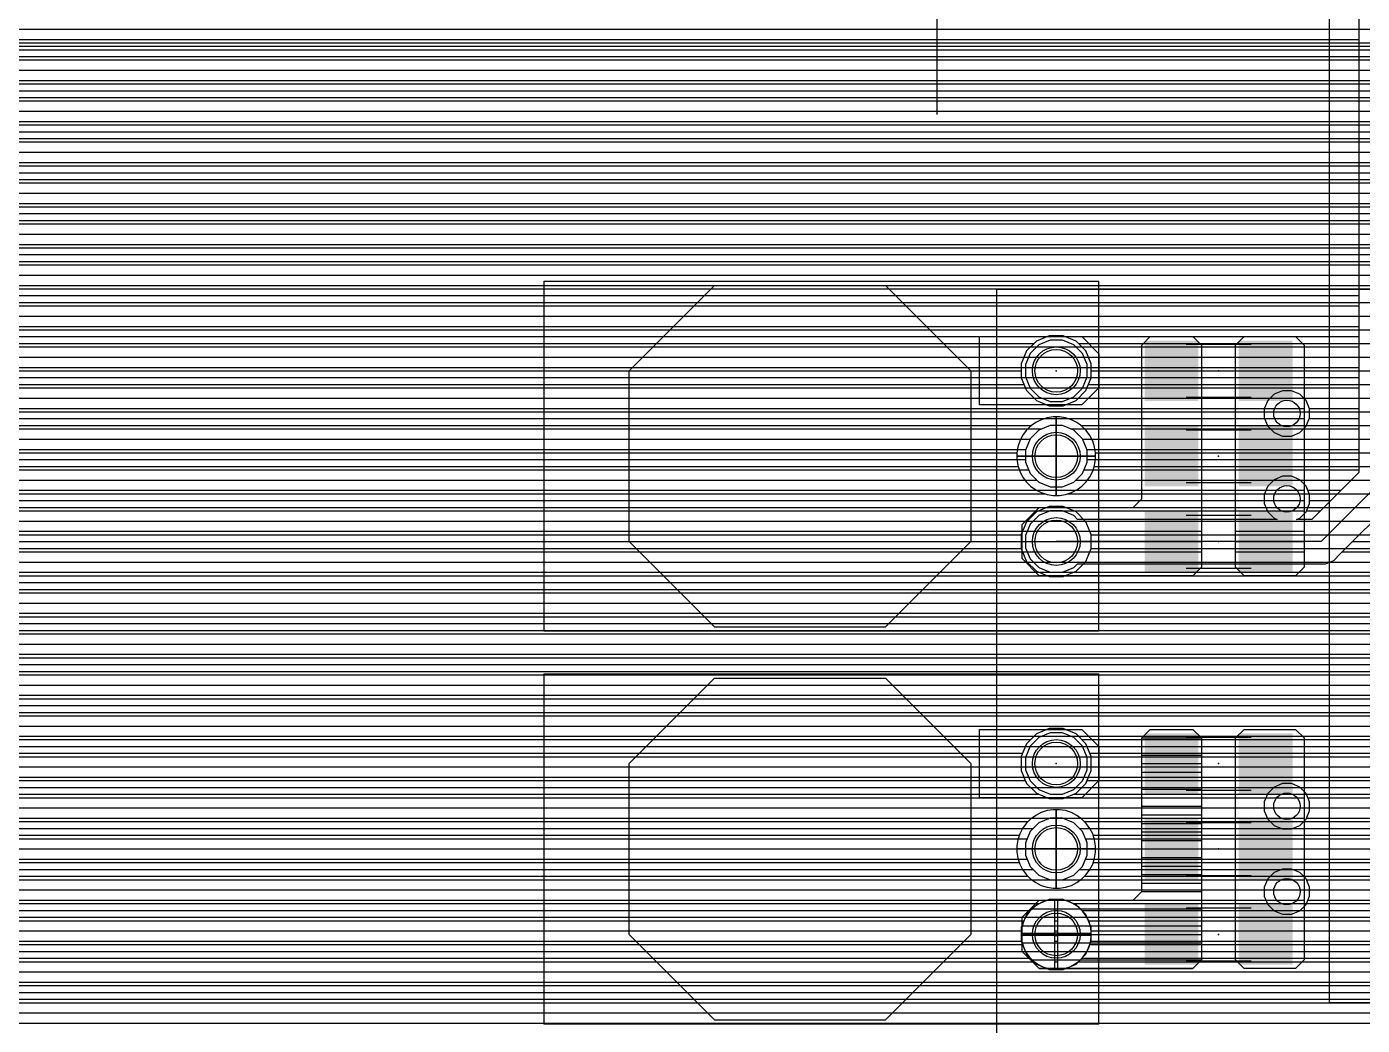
# Model space of a CAD drawing. Extents: x -0.45 to 6.54, y 0 to 7.98.
# Drawn here: x 2.305 to 3.868, y 4.114 to 5.283 of the extents above; entities that cross this region are included whole.
import ezdxf

# ---------------------------------------------------------------- set-up
doc = ezdxf.new("R2010")
doc.units = 0
for name, color, linetype in [('1', 22, 'CONTINUOUS'), ('16', 175, 'CONTINUOUS'), ('17', 4, 'CONTINUOUS'), ('18', 4, 'CONTINUOUS'), ('2', 3, 'CONTINUOUS'), ('21', 253, 'CONTINUOUS'), ('23', 7, 'CONTINUOUS'), ('51', 253, 'CONTINUOUS')]:
    doc.layers.add(name, color=color, linetype=linetype)

# ---------------------------------------------------------------- blocks, each defined once
blk = doc.blocks.new('ROUNDP')
blk.add_circle((0, 0), 0.5)
blk = doc.blocks.new('RECT')
blk.add_solid([(-0.5, -0.5), (0.5, -0.5), (-0.5, 0.5), (0.5, 0.5)])
blk = doc.blocks.new('ROUNDV')
blk.add_circle((0, 0), 0.5)

msp = doc.modelspace()

# ---------------------------------------------------------------- linework, layer by layer
at = {"layer": '1'}
for p, q in [((3.37, 5.324016), (3.37, 5.18)), ((1.99, 5.26), (4.04, 5.26)), ((1.99, 5.256), (4.044, 5.256)), ((1.99, 5.244), (4.056, 5.244)), ((1.99, 5.232), (4.068, 5.232)), ((1.99, 5.22), (4.08, 5.22)), ((1.99, 5.208), (4.08, 5.208)), ((1.99, 5.196), (4.08, 5.196)), ((1.99, 5.184), (4.08, 5.184)), ((1.99, 5.172), (4.08, 5.172)), ((1.99, 5.16), (4.08, 5.16)), ((1.99, 5.148), (4.08, 5.148)), ((1.99, 5.136), (4.08, 5.136)), ((1.99, 5.124), (4.08, 5.124)), ((1.99, 5.112), (4.08, 5.112)), ((1.99, 5.1), (4.08, 5.1)), ((1.99, 5.088), (4.08, 5.088)), ((1.99, 5.076), (4.08, 5.076)), ((1.99, 5.064), (4.08, 5.064)), ((1.99, 5.052), (4.08, 5.052)), ((1.99, 5.04), (4.08, 5.04)), ((1.99, 5.028), (4.08, 5.028)), ((1.99, 5.016), (4.08, 5.016)), ((1.99, 5.004), (4.073143, 5.004)), ((1.99, 4.992), (4.059429, 4.992)), ((1.99, 4.98), (4.045714, 4.98)), ((4.04, 4.975), (3.44, 4.975)), ((3.44, 4.975), (3.44, 0.06875)), ((1.99, 4.968), (3.44, 4.968)), ((1.99, 4.956), (3.44, 4.956)), ((1.99, 4.944), (3.44, 4.944)), ((1.99, 4.932), (3.44, 4.932)), ((1.99, 4.92), (3.44, 4.92)), ((3.42, 4.84), (3.42, 4.92)), ((3.42, 4.92), (3.54, 4.92)), ((3.54, 4.92), (3.56, 4.9)), ((3.61, 4.91), (3.62, 4.92)), ((3.61, 4.73), (3.61, 4.91)), ((3.62, 4.92), (3.67, 4.92)), ((3.67, 4.92), (3.68, 4.91)), ((3.68, 4.91), (3.68, 4.65)), ((3.72, 4.91), (3.73, 4.92)), ((3.72, 4.65), (3.72, 4.91)), ((3.73, 4.92), (3.79, 4.92)), ((3.79, 4.92), (3.8, 4.91)), ((3.8, 4.91), (3.8, 4.65)), ((1.99, 4.908), (3.44, 4.908)), ((1.99, 4.896), (3.44, 4.896)), ((3.42, 4.908), (3.552, 4.908)), ((3.42, 4.896), (3.56, 4.896)), ((3.56, 4.9), (3.56, 4.86)), ((3.61, 4.908), (3.68, 4.908)), ((3.61, 4.896), (3.68, 4.896)), ((3.72, 4.908), (3.8, 4.908)), ((3.72, 4.896), (3.8, 4.896)), ((1.99, 4.884), (3.44, 4.884)), ((3.42, 4.884), (3.56, 4.884)), ((3.61, 4.884), (3.68, 4.884)), ((3.72, 4.884), (3.8, 4.884)), ((1.99, 4.872), (3.44, 4.872)), ((3.42, 4.872), (3.56, 4.872)), ((3.61, 4.872), (3.68, 4.872)), ((3.72, 4.872), (3.8, 4.872)), ((1.99, 4.86), (3.44, 4.86)), ((1.99, 4.848), (3.44, 4.848)), ((3.42, 4.86), (3.56, 4.86)), ((3.42, 4.848), (3.548, 4.848)), ((3.56, 4.86), (3.54, 4.84)), ((3.61, 4.86), (3.68, 4.86)), ((3.61, 4.848), (3.68, 4.848)), ((3.72, 4.86), (3.8, 4.86)), ((3.72, 4.848), (3.8, 4.848)), ((1.99, 4.836), (3.44, 4.836)), ((3.54, 4.84), (3.42, 4.84)), ((3.61, 4.836), (3.68, 4.836)), ((3.72, 4.836), (3.8, 4.836)), ((1.99, 4.824), (3.44, 4.824)), ((3.61, 4.824), (3.68, 4.824)), ((3.72, 4.824), (3.8, 4.824)), ((1.99, 4.812), (3.44, 4.812)), ((1.99, 4.8), (3.44, 4.8)), ((3.61, 4.812), (3.68, 4.812)), ((3.61, 4.8), (3.68, 4.8)), ((3.72, 4.812), (3.8, 4.812)), ((3.72, 4.8), (3.8, 4.8)), ((1.99, 4.788), (3.44, 4.788)), ((3.61, 4.788), (3.68, 4.788)), ((3.72, 4.788), (3.8, 4.788)), ((1.99, 4.776), (3.44, 4.776)), ((3.61, 4.776), (3.68, 4.776)), ((3.72, 4.776), (3.8, 4.776)), ((1.99, 4.764), (3.44, 4.764)), ((3.61, 4.764), (3.68, 4.764)), ((3.72, 4.764), (3.8, 4.764)), ((1.99, 4.752), (3.44, 4.752)), ((1.99, 4.74), (3.44, 4.74)), ((3.61, 4.752), (3.68, 4.752)), ((3.61, 4.74), (3.68, 4.74)), ((3.72, 4.752), (3.8, 4.752)), ((3.72, 4.74), (3.8, 4.74)), ((1.99, 4.728), (3.44, 4.728)), ((3.6, 4.72), (3.61, 4.73)), ((3.608, 4.728), (3.68, 4.728)), ((3.72, 4.728), (3.8, 4.728)), ((1.99, 4.716), (3.44, 4.716)), ((3.47, 4.7), (3.49, 4.72)), ((3.486, 4.716), (3.68, 4.716)), ((3.49, 4.72), (3.6, 4.72)), ((3.72, 4.716), (3.8, 4.716)), ((1.99, 4.704), (3.44, 4.704)), ((1.99, 4.692), (3.44, 4.692)), ((3.47, 4.66), (3.47, 4.7)), ((3.47, 4.692), (3.68, 4.692)), ((3.474, 4.704), (3.68, 4.704)), ((3.72, 4.704), (3.8, 4.704)), ((3.72, 4.692), (3.8, 4.692)), ((1.99, 4.68), (3.44, 4.68)), ((3.47, 4.68), (3.68, 4.68)), ((3.72, 4.68), (3.8, 4.68)), ((1.99, 4.668), (3.44, 4.668)), ((3.47, 4.668), (3.68, 4.668)), ((3.49, 4.64), (3.47, 4.66)), ((3.72, 4.668), (3.8, 4.668)), ((1.99, 4.656), (3.44, 4.656)), ((1.99, 4.644), (3.44, 4.644)), ((3.474, 4.656), (3.68, 4.656)), ((3.486, 4.644), (3.674, 4.644)), ((3.68, 4.65), (3.67, 4.64)), ((3.72, 4.656), (3.8, 4.656)), ((3.73, 4.64), (3.72, 4.65)), ((3.726, 4.644), (3.794, 4.644)), ((3.8, 4.65), (3.79, 4.64)), ((1.99, 4.632), (3.44, 4.632)), ((3.67, 4.64), (3.49, 4.64)), ((3.79, 4.64), (3.73, 4.64)), ((1.99, 4.62), (3.44, 4.62)), ((1.99, 4.608), (3.44, 4.608)), ((1.99, 4.596), (3.44, 4.596)), ((1.99, 4.584), (3.44, 4.584)), ((1.99, 4.572), (3.44, 4.572)), ((1.99, 4.56), (3.44, 4.56)), ((1.99, 4.548), (3.44, 4.548)), ((1.99, 4.536), (3.44, 4.536)), ((1.99, 4.524), (3.44, 4.524)), ((1.99, 4.512), (3.44, 4.512)), ((1.99, 4.5), (3.44, 4.5)), ((1.99, 4.488), (3.44, 4.488)), ((1.99, 4.476), (3.44, 4.476)), ((1.99, 4.464), (3.44, 4.464)), ((3.42, 4.38), (3.42, 4.46)), ((3.42, 4.46), (3.54, 4.46)), ((3.54, 4.46), (3.56, 4.44)), ((3.61, 4.45), (3.62, 4.46)), ((3.62, 4.46), (3.67, 4.46)), ((3.67, 4.46), (3.68, 4.45)), ((3.72, 4.45), (3.73, 4.46)), ((3.73, 4.46), (3.79, 4.46)), ((3.79, 4.46), (3.8, 4.45)), ((1.99, 4.452), (3.44, 4.452)), ((3.42, 4.452), (3.548, 4.452)), ((3.61, 4.27), (3.61, 4.45)), ((3.61, 4.45), (3.68, 4.45)), ((3.68, 4.45), (3.68, 4.19)), ((3.72, 4.19), (3.72, 4.45)), ((3.722, 4.452), (3.798, 4.452)), ((3.8, 4.45), (3.8, 4.19)), ((1.99, 4.44), (3.44, 4.44)), ((1.99, 4.428), (3.44, 4.428)), ((3.42, 4.44), (3.56, 4.44)), ((3.42, 4.428), (3.56, 4.428)), ((3.56, 4.44), (3.56, 4.4)), ((3.61, 4.44), (3.68, 4.44)), ((3.61, 4.43), (3.68, 4.43)), ((3.72, 4.44), (3.8, 4.44)), ((3.72, 4.428), (3.8, 4.428)), ((1.99, 4.416), (3.44, 4.416)), ((3.42, 4.416), (3.56, 4.416)), ((3.61, 4.42), (3.68, 4.42)), ((3.61, 4.41), (3.68, 4.41)), ((3.72, 4.416), (3.8, 4.416)), ((1.99, 4.404), (3.44, 4.404)), ((3.42, 4.404), (3.56, 4.404)), ((3.56, 4.4), (3.54, 4.38)), ((3.61, 4.4), (3.68, 4.4)), ((3.72, 4.404), (3.8, 4.404)), ((1.99, 4.392), (3.44, 4.392)), ((1.99, 4.38), (3.44, 4.38)), ((3.42, 4.392), (3.552, 4.392)), ((3.54, 4.38), (3.42, 4.38)), ((3.42, 4.38), (3.54, 4.38)), ((3.61, 4.39), (3.68, 4.39)), ((3.61, 4.38), (3.68, 4.38)), ((3.72, 4.392), (3.8, 4.392)), ((3.72, 4.38), (3.8, 4.38)), ((1.99, 4.368), (3.44, 4.368)), ((3.61, 4.37), (3.68, 4.37)), ((3.72, 4.368), (3.8, 4.368)), ((1.99, 4.356), (3.44, 4.356)), ((3.61, 4.36), (3.68, 4.36)), ((3.61, 4.35), (3.68, 4.35)), ((3.72, 4.356), (3.8, 4.356)), ((1.99, 4.344), (3.44, 4.344)), ((1.99, 4.332), (3.44, 4.332)), ((3.61, 4.34), (3.68, 4.34)), ((3.72, 4.344), (3.8, 4.344)), ((3.72, 4.332), (3.8, 4.332)), ((1.99, 4.32), (3.44, 4.32)), ((3.61, 4.33), (3.68, 4.33)), ((3.61, 4.32), (3.68, 4.32)), ((3.72, 4.32), (3.8, 4.32)), ((1.99, 4.308), (3.44, 4.308)), ((3.61, 4.31), (3.68, 4.31)), ((3.61, 4.3), (3.68, 4.3)), ((3.72, 4.308), (3.8, 4.308)), ((1.99, 4.296), (3.44, 4.296)), ((1.99, 4.284), (3.44, 4.284)), ((3.61, 4.29), (3.68, 4.29)), ((3.72, 4.296), (3.8, 4.296)), ((3.72, 4.284), (3.8, 4.284)), ((1.99, 4.272), (3.44, 4.272)), ((3.6, 4.26), (3.61, 4.27)), ((3.61, 4.28), (3.68, 4.28)), ((3.61, 4.27), (3.68, 4.27)), ((3.72, 4.272), (3.8, 4.272)), ((1.99, 4.26), (3.44, 4.26)), ((3.47, 4.24), (3.49, 4.26)), ((3.49, 4.26), (3.6, 4.26)), ((3.6, 4.26), (3.68, 4.26)), ((3.72, 4.26), (3.8, 4.26)), ((1.99, 4.248), (3.44, 4.248)), ((3.47, 4.2), (3.47, 4.24)), ((3.47, 4.24), (3.68, 4.24)), ((3.48, 4.25), (3.68, 4.25)), ((3.72, 4.248), (3.8, 4.248)), ((1.99, 4.236), (3.44, 4.236)), ((1.99, 4.224), (3.44, 4.224)), ((3.47, 4.23), (3.68, 4.23)), ((3.72, 4.236), (3.8, 4.236)), ((3.72, 4.224), (3.8, 4.224)), ((1.99, 4.212), (3.44, 4.212)), ((3.47, 4.22), (3.68, 4.22)), ((3.47, 4.21), (3.68, 4.21)), ((3.72, 4.212), (3.8, 4.212)), ((1.99, 4.2), (3.44, 4.2)), ((3.49, 4.18), (3.47, 4.2)), ((3.47, 4.2), (3.68, 4.2)), ((3.48, 4.19), (3.68, 4.19)), ((3.68, 4.19), (3.67, 4.18)), ((3.72, 4.2), (3.8, 4.2)), ((3.73, 4.18), (3.72, 4.19)), ((3.8, 4.19), (3.79, 4.18)), ((1.99, 4.188), (3.44, 4.188)), ((1.99, 4.176), (3.44, 4.176)), ((3.67, 4.18), (3.49, 4.18)), ((3.49, 4.18), (3.67, 4.18)), ((3.722, 4.188), (3.798, 4.188)), ((3.79, 4.18), (3.73, 4.18)), ((1.99, 4.164), (3.44, 4.164)), ((1.99, 4.152), (3.44, 4.152)), ((1.99, 4.14), (3.44, 4.14)), ((1.99, 4.128), (3.44, 4.128)), ((1.99, 4.116), (3.44, 4.116))]:
    msp.add_line(p, q, dxfattribs=at)
at = {"layer": '16'}
for p, q in [((0.018, 5.28), (6.362, 5.28)), ((0.279682, 5.264), (6.362, 5.264)), ((0.301414, 5.248), (6.362, 5.248)), ((0.315303, 5.232), (5.950994, 5.232)), ((0.324541, 5.216), (3.951564, 5.216)), ((0.3296, 5.2), (3.932976, 5.2)), ((0.333, 5.184), (3.925091, 5.184)), ((0.333, 5.168), (3.922, 5.168)), ((0.330805, 5.152), (3.922606, 5.152)), ((0.831704, 5.136), (3.929233, 5.136)), ((0.846706, 5.12), (3.942976, 5.12)), ((0.848363, 5.104), (5.937762, 5.104)), ((0.838305, 5.088), (6.362, 5.088)), ((0.248225, 5.072), (5.966049, 5.072)), ((0.018, 5.056), (5.938976, 5.056)), ((0.018, 5.04), (5.927577, 5.04)), ((0.018, 5.024), (5.922, 5.024)), ((0.018, 5.008), (5.922, 5.008)), ((0.018, 4.992), (5.926748, 4.992)), ((1.846221, 4.976), (5.936976, 4.976)), ((1.8505, 4.96), (5.96122, 4.96)), ((1.846221, 4.944), (6.362, 4.944)), ((1.942305, 4.928), (6.362, 4.928)), ((1.9485, 4.912), (3.484017, 4.912)), ((3.486775, 4.914758), (3.475242, 4.903225)), ((3.501844, 4.921), (3.486775, 4.914758)), ((3.518155, 4.921), (3.501844, 4.921)), ((3.533225, 4.914758), (3.518155, 4.921)), ((3.544758, 4.903225), (3.533225, 4.914758)), ((3.535983, 4.912), (3.944976, 4.912)), ((1.945049, 4.896), (3.472249, 4.896)), ((3.475242, 4.903225), (3.469, 4.888155)), ((3.551, 4.888155), (3.544758, 4.903225)), ((3.547751, 4.896), (3.930062, 4.896)), ((1.081962, 4.88), (3.469, 4.88)), ((3.469, 4.888155), (3.469, 4.871844)), ((3.551, 4.871844), (3.551, 4.888155)), ((3.551, 4.88), (3.923435, 4.88)), ((1.083, 4.864), (3.472249, 4.864)), ((3.469, 4.871844), (3.475242, 4.856775)), ((3.544758, 4.856775), (3.551, 4.871844)), ((3.54775, 4.864), (3.922, 4.864)), ((1.083, 4.848), (3.484017, 4.848)), ((3.475242, 4.856775), (3.486775, 4.845242)), ((3.533225, 4.845242), (3.544758, 4.856775)), ((3.535983, 4.848), (3.924263, 4.848)), ((1.079148, 4.832), (3.930976, 4.832)), ((3.486775, 4.845242), (3.501844, 4.839)), ((3.501844, 4.839), (3.518155, 4.839)), ((3.518155, 4.839), (3.533225, 4.845242)), ((1.074356, 4.816), (3.48129, 4.816)), ((3.485891, 4.819343), (3.480033, 4.815087)), ((3.492342, 4.82263), (3.485891, 4.819343)), ((3.499228, 4.824867), (3.492342, 4.82263)), ((3.50638, 4.826), (3.499228, 4.824867)), ((3.509999, 4.826), (3.50638, 4.826)), ((3.509999, 4.780001), (3.509999, 4.826)), ((3.509999, 4.816), (3.51, 4.816)), ((3.51362, 4.826), (3.51, 4.826)), ((3.51, 4.826), (3.51, 4.780001)), ((3.520772, 4.824867), (3.51362, 4.826)), ((3.527658, 4.82263), (3.520772, 4.824867)), ((3.534109, 4.819343), (3.527658, 4.82263)), ((3.539967, 4.815087), (3.534109, 4.819343)), ((3.53871, 4.816), (3.946976, 4.816)), ((1.065118, 4.8), (3.468564, 4.8)), ((3.470657, 4.804109), (3.46737, 4.797658)), ((3.474913, 4.809967), (3.470657, 4.804109)), ((3.480033, 4.815087), (3.474913, 4.809967)), ((3.509999, 4.8), (3.51, 4.8)), ((3.545087, 4.809967), (3.539967, 4.815087)), ((3.549343, 4.804109), (3.545087, 4.809967)), ((3.55263, 4.797658), (3.549343, 4.804109)), ((3.551436, 4.8), (6.362, 4.8)), ((3.465133, 4.790772), (3.464, 4.78362)), ((3.46737, 4.797658), (3.465133, 4.790772)), ((3.554867, 4.790772), (3.55263, 4.797658)), ((3.556, 4.78362), (3.554867, 4.790772)), ((1.052556, 4.784), (3.46406, 4.784)), ((3.464, 4.78362), (3.464, 4.78)), ((3.464, 4.78), (3.509999, 4.78)), ((3.509999, 4.779999), (3.464, 4.779999)), ((3.464, 4.779999), (3.464, 4.77638)), ((3.464, 4.77638), (3.465133, 4.769228)), ((3.465133, 4.769228), (3.46737, 4.762342)), ((3.509999, 4.784), (3.51, 4.784)), ((3.51, 4.780001), (3.509999, 4.780001)), ((3.509999, 4.78), (3.509999, 4.779999)), ((3.509999, 4.734), (3.509999, 4.779999)), ((3.509999, 4.779999), (3.51, 4.779999)), ((3.51, 4.779999), (3.51, 4.734)), ((3.510001, 4.779999), (3.510001, 4.78)), ((3.510001, 4.78), (3.556, 4.78)), ((3.556, 4.779999), (3.510001, 4.779999)), ((3.55263, 4.762342), (3.554867, 4.769228)), ((3.554867, 4.769228), (3.556, 4.77638)), ((3.55594, 4.784), (6.362, 4.784)), ((3.556, 4.78), (3.556, 4.78362)), ((3.556, 4.77638), (3.556, 4.779999)), ((1.034486, 4.768), (3.465532, 4.768)), ((3.46737, 4.762342), (3.470657, 4.755891)), ((3.470657, 4.755891), (3.474913, 4.750033)), ((3.509999, 4.768), (3.51, 4.768)), ((3.545087, 4.750033), (3.549343, 4.755891)), ((3.549343, 4.755891), (3.55263, 4.762342)), ((3.554468, 4.768), (6.362, 4.768)), ((0.998872, 4.752), (3.473484, 4.752)), ((3.474913, 4.750033), (3.480033, 4.744913)), ((3.480033, 4.744913), (3.485891, 4.740657)), ((3.485891, 4.740657), (3.492342, 4.73737)), ((3.492342, 4.73737), (3.499228, 4.735133)), ((3.509999, 4.752), (3.51, 4.752)), ((3.520772, 4.735133), (3.527658, 4.73737)), ((3.527658, 4.73737), (3.534109, 4.740657)), ((3.534109, 4.740657), (3.539967, 4.744913)), ((3.539967, 4.744913), (3.545087, 4.750033)), ((3.546516, 4.752), (6.362, 4.752)), ((0.018, 4.736), (3.496559, 4.736)), ((3.499228, 4.735133), (3.50638, 4.734)), ((3.50638, 4.734), (3.509999, 4.734)), ((3.509999, 4.736), (3.51, 4.736)), ((3.51, 4.734), (3.51362, 4.734)), ((3.51362, 4.734), (3.520772, 4.735133)), ((3.523441, 4.736), (6.362, 4.736)), ((0.018, 4.72), (3.499431, 4.72)), ((3.486775, 4.714758), (3.475242, 4.703225)), ((3.501844, 4.721), (3.486775, 4.714758)), ((3.518155, 4.721), (3.501844, 4.721)), ((3.533225, 4.714758), (3.518155, 4.721)), ((3.520569, 4.72), (6.362, 4.72)), ((3.544758, 4.703225), (3.533225, 4.714758)), ((0.018, 4.704), (3.476017, 4.704)), ((3.475242, 4.703225), (3.469, 4.688155)), ((3.543983, 4.704), (6.362, 4.704)), ((3.551, 4.688155), (3.544758, 4.703225)), ((0.018, 4.688), (3.469, 4.688)), ((3.469, 4.688155), (3.469, 4.671844)), ((3.551, 4.671844), (3.551, 4.688155)), ((3.551, 4.688), (6.362, 4.688)), ((0.018, 4.672), (3.469, 4.672)), ((3.469, 4.671844), (3.475242, 4.656775)), ((3.544758, 4.656775), (3.551, 4.671844)), ((3.551, 4.672), (6.362, 4.672)), ((0.018, 4.656), (3.476017, 4.656)), ((3.475242, 4.656775), (3.486775, 4.645242)), ((3.486775, 4.645242), (3.501844, 4.639)), ((3.518155, 4.639), (3.533225, 4.645242)), ((3.533225, 4.645242), (3.544758, 4.656775)), ((3.543983, 4.656), (6.362, 4.656)), ((0.27795, 4.64), (3.49943, 4.64)), ((3.501844, 4.639), (3.518155, 4.639)), ((3.52057, 4.64), (6.362, 4.64)), ((0.300414, 4.624), (6.362, 4.624)), ((0.314726, 4.608), (6.362, 4.608)), ((0.323964, 4.592), (6.362, 4.592)), ((0.329332, 4.576), (6.362, 4.576)), ((0.333, 4.56), (6.362, 4.56)), ((0.333, 4.544), (6.362, 4.544)), ((0.331073, 4.528), (6.362, 4.528)), ((0.836305, 4.512), (6.362, 4.512)), ((0.8455, 4.496), (6.362, 4.496)), ((0.843292, 4.48), (6.362, 4.48)), ((0.82629, 4.464), (6.362, 4.464)), ((3.501844, 4.461), (3.486775, 4.454758)), ((3.518155, 4.461), (3.501844, 4.461)), ((3.533225, 4.454758), (3.518155, 4.461)), ((0.251957, 4.448), (3.480017, 4.448)), ((3.475242, 4.443225), (3.469, 4.428155)), ((3.486775, 4.454758), (3.475242, 4.443225)), ((3.544758, 4.443225), (3.533225, 4.454758)), ((3.539983, 4.448), (6.362, 4.448)), ((3.551, 4.428155), (3.544758, 4.443225)), ((0.018, 4.432), (3.470593, 4.432)), ((3.469, 4.428155), (3.469, 4.411844)), ((3.549407, 4.432), (6.362, 4.432)), ((3.551, 4.411844), (3.551, 4.428155)), ((0.018, 4.416), (3.469, 4.416)), ((3.469, 4.411844), (3.475242, 4.396775)), ((3.544758, 4.396775), (3.551, 4.411844)), ((3.551, 4.416), (6.362, 4.416)), ((0.018, 4.4), (3.473906, 4.4)), ((3.475242, 4.396775), (3.486775, 4.385242)), ((3.533225, 4.385242), (3.544758, 4.396775)), ((3.546094, 4.4), (6.362, 4.4)), ((0.018, 4.384), (3.489773, 4.384)), ((3.486775, 4.385242), (3.501844, 4.379)), ((3.501844, 4.379), (3.518155, 4.379)), ((3.518155, 4.379), (3.533225, 4.385242)), ((3.530226, 4.384), (6.362, 4.384)), ((1.828876, 4.368), (6.362, 4.368)), ((3.492342, 4.36263), (3.485891, 4.359343)), ((3.499228, 4.364867), (3.492342, 4.36263)), ((3.50638, 4.366), (3.499228, 4.364867)), ((3.509999, 4.366), (3.50638, 4.366)), ((3.509999, 4.320001), (3.509999, 4.366)), ((3.51362, 4.366), (3.51, 4.366)), ((3.51, 4.366), (3.51, 4.320001)), ((3.520772, 4.364867), (3.51362, 4.366)), ((3.527658, 4.36263), (3.520772, 4.364867)), ((3.534109, 4.359343), (3.527658, 4.36263)), ((1.847878, 4.352), (3.476946, 4.352)), ((3.474913, 4.349967), (3.470657, 4.344109)), ((3.480033, 4.355087), (3.474913, 4.349967)), ((3.485891, 4.359343), (3.480033, 4.355087)), ((3.509999, 4.352), (3.51, 4.352)), ((3.539967, 4.355087), (3.534109, 4.359343)), ((3.545087, 4.349967), (3.539967, 4.355087)), ((3.543054, 4.352), (6.362, 4.352)), ((3.549343, 4.344109), (3.545087, 4.349967)), ((1.8505, 4.336), (3.466831, 4.336)), ((3.465133, 4.330772), (3.464, 4.32362)), ((3.46737, 4.337658), (3.465133, 4.330772)), ((3.470657, 4.344109), (3.46737, 4.337658)), ((3.509999, 4.336), (3.51, 4.336)), ((3.55263, 4.337658), (3.549343, 4.344109)), ((3.554867, 4.330772), (3.55263, 4.337658)), ((3.553169, 4.336), (6.362, 4.336)), ((3.556, 4.32362), (3.554867, 4.330772)), ((1.842305, 4.32), (3.509999, 4.32)), ((3.464, 4.32362), (3.464, 4.32)), ((3.464, 4.32), (3.509999, 4.32)), ((3.509999, 4.319999), (3.464, 4.319999)), ((3.464, 4.319999), (3.464, 4.31638)), ((3.464, 4.31638), (3.465133, 4.309228)), ((3.51, 4.320001), (3.509999, 4.320001)), ((3.509999, 4.32), (3.509999, 4.319999)), ((3.509999, 4.274), (3.509999, 4.319999)), ((3.509999, 4.319999), (3.51, 4.319999)), ((3.51, 4.319999), (3.51, 4.274)), ((3.510001, 4.319999), (3.510001, 4.32)), ((3.510001, 4.32), (3.556, 4.32)), ((3.510001, 4.32), (6.362, 4.32)), ((3.556, 4.319999), (3.510001, 4.319999)), ((3.554867, 4.309228), (3.556, 4.31638)), ((3.556, 4.32), (3.556, 4.32362)), ((3.556, 4.31638), (3.556, 4.319999)), ((1.945049, 4.304), (3.466831, 4.304)), ((3.465133, 4.309228), (3.46737, 4.302342)), ((3.46737, 4.302342), (3.470657, 4.295891)), ((3.509999, 4.304), (3.51, 4.304)), ((3.549343, 4.295891), (3.55263, 4.302342)), ((3.55263, 4.302342), (3.554867, 4.309228)), ((3.553168, 4.304), (6.362, 4.304)), ((1.9485, 4.288), (3.476946, 4.288)), ((3.470657, 4.295891), (3.474913, 4.290033)), ((3.474913, 4.290033), (3.480033, 4.284913)), ((3.480033, 4.284913), (3.485891, 4.280657)), ((3.509999, 4.288), (3.51, 4.288)), ((3.534109, 4.280657), (3.539967, 4.284913)), ((3.539967, 4.284913), (3.545087, 4.290033)), ((3.543054, 4.288), (6.362, 4.288)), ((3.545087, 4.290033), (3.549343, 4.295891)), ((1.942305, 4.272), (6.362, 4.272)), ((3.485891, 4.280657), (3.492342, 4.27737)), ((3.492342, 4.27737), (3.499228, 4.275133)), ((3.499228, 4.275133), (3.50638, 4.274)), ((3.50638, 4.274), (3.509999, 4.274)), ((3.51, 4.274), (3.51362, 4.274)), ((3.51362, 4.274), (3.520772, 4.275133)), ((3.520772, 4.275133), (3.527658, 4.27737)), ((3.527658, 4.27737), (3.534109, 4.280657)), ((1.081694, 4.256), (3.489774, 4.256)), ((3.486775, 4.254758), (3.475242, 4.243225)), ((3.501844, 4.261), (3.486775, 4.254758)), ((3.518155, 4.261), (3.501844, 4.261)), ((3.533225, 4.254758), (3.518155, 4.261)), ((3.530226, 4.256), (6.362, 4.256)), ((3.544758, 4.243225), (3.533225, 4.254758)), ((1.083, 4.24), (3.473906, 4.24)), ((3.475242, 4.243225), (3.469, 4.228155)), ((3.551, 4.228155), (3.544758, 4.243225)), ((3.546094, 4.24), (6.362, 4.24)), ((1.083, 4.224), (3.469, 4.224)), ((3.469, 4.228155), (3.469, 4.211844)), ((3.551, 4.211844), (3.551, 4.228155)), ((3.551, 4.224), (6.362, 4.224)), ((1.079416, 4.208), (3.470592, 4.208)), ((3.469, 4.211844), (3.475242, 4.196775)), ((3.544758, 4.196775), (3.551, 4.211844)), ((3.549407, 4.208), (6.362, 4.208)), ((1.074933, 4.192), (3.480017, 4.192)), ((3.475242, 4.196775), (3.486775, 4.185242)), ((3.533225, 4.185242), (3.544758, 4.196775)), ((3.539983, 4.192), (6.362, 4.192)), ((1.065696, 4.176), (6.362, 4.176)), ((3.486775, 4.185242), (3.501844, 4.179)), ((3.501844, 4.179), (3.518155, 4.179)), ((3.518155, 4.179), (3.533225, 4.185242)), ((1.053556, 4.16), (6.362, 4.16)), ((1.036218, 4.144), (6.362, 4.144)), ((1.002604, 4.128), (6.362, 4.128))]:
    msp.add_line(p, q, dxfattribs=at)
at = {"layer": '2'}
for p, q in [((3.864, 7.59923), (3.864, 4.760769)), ((1.897306, 5.28), (3.864, 5.28)), ((1.909713, 5.268), (3.864, 5.268)), ((1.9125, 5.256), (3.864, 5.256)), ((1.909713, 5.244), (3.864, 5.244)), ((1.897307, 5.232), (3.864, 5.232)), ((1.477, 5.22), (3.864, 5.22)), ((1.477, 5.208), (3.864, 5.208)), ((1.477, 5.196), (3.864, 5.196)), ((1.477, 5.184), (3.864, 5.184)), ((1.477, 5.172), (3.864, 5.172)), ((1.477, 5.16), (3.864, 5.16)), ((1.477, 5.148), (3.864, 5.148)), ((1.477, 5.136), (3.864, 5.136)), ((1.477, 5.124), (3.864, 5.124)), ((1.477, 5.112), (3.864, 5.112)), ((1.477, 5.1), (3.864, 5.1)), ((1.477, 5.088), (3.864, 5.088)), ((1.477, 5.076), (3.864, 5.076)), ((1.477, 5.064), (3.864, 5.064)), ((1.477, 5.052), (3.864, 5.052)), ((1.477, 5.04), (3.864, 5.04)), ((1.477, 5.028), (3.864, 5.028)), ((1.477, 5.016), (3.864, 5.016)), ((1.477, 5.004), (3.864, 5.004)), ((1.477, 4.992), (3.864, 4.992)), ((1.839477, 4.98), (3.864, 4.98)), ((1.84737, 4.968), (3.864, 4.968)), ((1.843477, 4.944), (3.864, 4.944)), ((1.8485, 4.956), (3.864, 4.956)), ((1.477, 4.932), (3.864, 4.932)), ((1.477, 4.92), (3.864, 4.92)), ((3.489608, 4.910519), (3.479481, 4.900392)), ((3.502839, 4.916), (3.489608, 4.910519)), ((3.517161, 4.916), (3.502839, 4.916)), ((3.530392, 4.910519), (3.517161, 4.916)), ((3.540519, 4.900392), (3.530392, 4.910519)), ((1.477, 4.908), (3.487088, 4.908)), ((1.477, 4.896), (3.477661, 4.896)), ((3.479481, 4.900392), (3.474, 4.887161)), ((3.532912, 4.908), (3.864, 4.908)), ((3.546, 4.887161), (3.540519, 4.900392)), ((3.542339, 4.896), (3.864, 4.896)), ((1.477, 4.884), (3.474, 4.884)), ((3.474, 4.887161), (3.474, 4.872839)), ((3.546, 4.872839), (3.546, 4.887161)), ((3.546, 4.884), (3.864, 4.884)), ((1.477, 4.872), (3.474347, 4.872)), ((3.474, 4.872839), (3.479481, 4.859608)), ((3.540519, 4.859608), (3.546, 4.872839)), ((3.545652, 4.872), (3.864, 4.872)), ((1.477, 4.86), (3.479318, 4.86)), ((1.477, 4.848), (3.493182, 4.848)), ((3.479481, 4.859608), (3.489608, 4.849481)), ((3.489608, 4.849481), (3.502839, 4.844)), ((3.517161, 4.844), (3.530392, 4.849481)), ((3.526818, 4.848), (3.760523, 4.848)), ((3.530392, 4.849481), (3.540519, 4.859608)), ((3.540682, 4.86), (3.864, 4.86)), ((3.764989, 4.852466), (3.757534, 4.845011)), ((3.774729, 4.8565), (3.764989, 4.852466)), ((3.785271, 4.8565), (3.774729, 4.8565)), ((3.795011, 4.852466), (3.785271, 4.8565)), ((3.802466, 4.845011), (3.795011, 4.852466)), ((3.799477, 4.848), (3.864, 4.848)), ((1.477, 4.836), (3.753802, 4.836)), ((3.502839, 4.844), (3.517161, 4.844)), ((3.757534, 4.845011), (3.7535, 4.835271)), ((3.7535, 4.835271), (3.7535, 4.824729)), ((3.8065, 4.835271), (3.802466, 4.845011)), ((3.806198, 4.836), (3.864, 4.836)), ((3.8065, 4.824729), (3.8065, 4.835271)), ((1.531306, 4.824), (3.753802, 4.824)), ((3.502839, 4.816), (3.489608, 4.810519)), ((3.517161, 4.816), (3.502839, 4.816)), ((3.530392, 4.810519), (3.517161, 4.816)), ((3.7535, 4.824729), (3.757534, 4.814989)), ((3.802466, 4.814989), (3.8065, 4.824729)), ((3.806198, 4.824), (3.864, 4.824)), ((1.543713, 4.812), (3.493183, 4.812)), ((1.5465, 4.8), (3.479318, 4.8)), ((3.479481, 4.800392), (3.474, 4.787161)), ((3.489608, 4.810519), (3.479481, 4.800392)), ((3.526817, 4.812), (3.760523, 4.812)), ((3.540519, 4.800392), (3.530392, 4.810519)), ((3.546, 4.787161), (3.540519, 4.800392)), ((3.540682, 4.8), (3.864, 4.8)), ((3.757534, 4.814989), (3.764989, 4.807534)), ((3.764989, 4.807534), (3.774729, 4.8035)), ((3.774729, 4.8035), (3.785271, 4.8035)), ((3.785271, 4.8035), (3.795011, 4.807534)), ((3.795011, 4.807534), (3.802466, 4.814989)), ((3.799477, 4.812), (3.864, 4.812)), ((1.543713, 4.788), (3.474348, 4.788)), ((3.474, 4.787161), (3.474, 4.772839)), ((3.545652, 4.788), (3.864, 4.788)), ((3.546, 4.772839), (3.546, 4.787161)), ((1.531307, 4.776), (3.474, 4.776)), ((3.474, 4.772839), (3.479481, 4.759608)), ((3.540519, 4.759608), (3.546, 4.772839)), ((3.546, 4.776), (3.864, 4.776)), ((1.477, 4.764), (3.477661, 4.764)), ((3.479481, 4.759608), (3.489608, 4.749481)), ((3.530392, 4.749481), (3.540519, 4.759608)), ((3.542339, 4.764), (3.864, 4.764)), ((3.774729, 4.7565), (3.764989, 4.752466)), ((3.785271, 4.7565), (3.774729, 4.7565)), ((3.795011, 4.752466), (3.785271, 4.7565)), ((3.864, 4.760769), (3.809231, 4.706)), ((1.477, 4.752), (3.487088, 4.752)), ((1.477, 4.74), (3.755459, 4.74)), ((3.489608, 4.749481), (3.502839, 4.744)), ((3.502839, 4.744), (3.517161, 4.744)), ((3.517161, 4.744), (3.530392, 4.749481)), ((3.532912, 4.752), (3.764523, 4.752)), ((3.757534, 4.745011), (3.7535, 4.735271)), ((3.764989, 4.752466), (3.757534, 4.745011)), ((3.802466, 4.745011), (3.795011, 4.752466)), ((3.795477, 4.752), (3.855231, 4.752)), ((3.8065, 4.735271), (3.802466, 4.745011)), ((3.804541, 4.74), (3.843231, 4.74)), ((3.89, 4.75), (3.82, 4.68)), ((1.477, 4.728), (3.7535, 4.728)), ((3.7535, 4.735271), (3.7535, 4.724729)), ((3.7535, 4.724729), (3.757534, 4.714989)), ((3.802466, 4.714989), (3.8065, 4.724729)), ((3.8065, 4.724729), (3.8065, 4.735271)), ((3.8065, 4.728), (3.831231, 4.728)), ((3.842042, 4.665272), (3.912042, 4.735272)), ((1.946477, 4.716), (3.757116, 4.716)), ((3.489608, 4.710519), (3.479481, 4.700392)), ((3.502839, 4.716), (3.489608, 4.710519)), ((3.517161, 4.716), (3.502839, 4.716)), ((3.530392, 4.710519), (3.517161, 4.716)), ((3.534912, 4.706), (3.530392, 4.710519)), ((3.768694, 4.706), (3.534912, 4.706)), ((3.757534, 4.714989), (3.764989, 4.707534)), ((3.764989, 4.707534), (3.768694, 4.706)), ((3.791306, 4.706), (3.795011, 4.707534)), ((3.809231, 4.706), (3.791306, 4.706)), ((3.795011, 4.707534), (3.802466, 4.714989)), ((3.802884, 4.716), (3.819231, 4.716)), ((1.954955, 4.704), (3.483088, 4.704)), ((1.9565, 4.692), (3.476005, 4.692)), ((3.479481, 4.700392), (3.474, 4.687161)), ((1.95247, 4.68), (3.474, 4.68)), ((3.474, 4.687161), (3.474, 4.672839)), ((3.82, 4.68), (3.51, 4.68)), ((3.856769, 4.68), (5.935804, 4.68)), ((1.477, 4.668), (3.476004, 4.668)), ((3.474, 4.672839), (3.479481, 4.659608)), ((3.479481, 4.659608), (3.489608, 4.649481)), ((3.834728, 4.657958), (3.842042, 4.665272)), ((3.842042, 4.665272), (3.842042, 4.665272)), ((3.844769, 4.668), (5.947804, 4.668)), ((1.477, 4.656), (3.483088, 4.656)), ((1.477, 4.644), (3.502839, 4.644)), ((3.489608, 4.649481), (3.502839, 4.644)), ((3.502839, 4.644), (3.517161, 4.644)), ((3.517161, 4.644), (3.530392, 4.649481)), ((3.517161, 4.644), (6.304, 4.644)), ((3.530392, 4.649481), (3.534912, 4.654)), ((3.534912, 4.654), (3.825172, 4.654)), ((3.825172, 4.654), (3.834728, 4.657958)), ((3.83, 4.656), (6.304, 4.656)), ((1.477, 4.632), (5.956221, 4.632)), ((1.477, 4.62), (3.966447, 4.62)), ((1.477, 4.608), (3.943804, 4.608)), ((1.477, 4.596), (3.932227, 4.596)), ((1.477, 4.584), (3.927256, 4.584)), ((1.477, 4.572), (3.924, 4.572)), ((1.477, 4.56), (3.924, 4.56)), ((1.477, 4.548), (3.926428, 4.548)), ((1.477, 4.536), (3.931398, 4.536)), ((1.477, 4.524), (3.941804, 4.524)), ((1.477, 4.512), (3.961618, 4.512)), ((1.477, 4.5), (5.951392, 4.5)), ((1.477, 4.488), (6.304, 4.488)), ((1.477, 4.476), (6.304, 4.476)), ((1.477, 4.464), (6.304, 4.464)), ((3.502839, 4.456), (3.489608, 4.450519)), ((3.517161, 4.456), (3.502839, 4.456)), ((3.530392, 4.450519), (3.517161, 4.456)), ((1.477, 4.452), (3.493183, 4.452)), ((3.479481, 4.440392), (3.474, 4.427161)), ((3.489608, 4.450519), (3.479481, 4.440392)), ((3.526817, 4.452), (6.304, 4.452)), ((3.540519, 4.440392), (3.530392, 4.450519)), ((3.546, 4.427161), (3.540519, 4.440392)), ((1.477, 4.44), (3.479318, 4.44)), ((1.477, 4.428), (3.474348, 4.428)), ((3.474, 4.427161), (3.474, 4.412839)), ((3.540682, 4.44), (6.304, 4.44)), ((3.545652, 4.428), (6.304, 4.428)), ((3.546, 4.412839), (3.546, 4.427161)), ((1.477, 4.416), (3.474, 4.416)), ((3.474, 4.412839), (3.479481, 4.399608)), ((3.540519, 4.399608), (3.546, 4.412839)), ((3.546, 4.416), (6.304, 4.416)), ((1.477, 4.404), (3.477661, 4.404)), ((3.479481, 4.399608), (3.489608, 4.389481)), ((3.530392, 4.389481), (3.540519, 4.399608)), ((3.542339, 4.404), (6.304, 4.404)), ((3.774729, 4.3965), (3.764989, 4.392466)), ((3.785271, 4.3965), (3.774729, 4.3965)), ((3.795011, 4.392466), (3.785271, 4.3965)), ((1.477, 4.392), (3.487088, 4.392)), ((1.477, 4.38), (3.755459, 4.38)), ((3.489608, 4.389481), (3.502839, 4.384)), ((3.502839, 4.384), (3.517161, 4.384)), ((3.517161, 4.384), (3.530392, 4.389481)), ((3.532912, 4.392), (3.764523, 4.392)), ((3.757534, 4.385011), (3.7535, 4.375271)), ((3.764989, 4.392466), (3.757534, 4.385011)), ((3.802466, 4.385011), (3.795011, 4.392466)), ((3.795477, 4.392), (6.304, 4.392)), ((3.8065, 4.375271), (3.802466, 4.385011)), ((3.804541, 4.38), (6.304, 4.38)), ((1.477, 4.368), (3.7535, 4.368)), ((3.7535, 4.375271), (3.7535, 4.364729)), ((3.7535, 4.364729), (3.757534, 4.354989)), ((3.802466, 4.354989), (3.8065, 4.364729)), ((3.8065, 4.364729), (3.8065, 4.375271)), ((3.8065, 4.368), (6.304, 4.368)), ((1.843477, 4.356), (3.757116, 4.356)), ((3.489608, 4.350519), (3.479481, 4.340392)), ((3.502839, 4.356), (3.489608, 4.350519)), ((3.517161, 4.356), (3.502839, 4.356)), ((3.530392, 4.350519), (3.517161, 4.356)), ((3.540519, 4.340392), (3.530392, 4.350519)), ((3.757534, 4.354989), (3.764989, 4.347534)), ((3.764989, 4.347534), (3.774729, 4.3435)), ((3.785271, 4.3435), (3.795011, 4.347534)), ((3.795011, 4.347534), (3.802466, 4.354989)), ((3.802884, 4.356), (6.304, 4.356)), ((1.84737, 4.332), (3.476005, 4.332)), ((1.8485, 4.344), (3.483088, 4.344)), ((3.479481, 4.340392), (3.474, 4.327161)), ((3.536912, 4.344), (3.773522, 4.344)), ((3.546, 4.327161), (3.540519, 4.340392)), ((3.543995, 4.332), (6.304, 4.332)), ((3.774729, 4.3435), (3.785271, 4.3435)), ((3.786478, 4.344), (6.304, 4.344)), ((1.839477, 4.32), (3.474, 4.32)), ((3.474, 4.327161), (3.474, 4.312839)), ((3.546, 4.312839), (3.546, 4.327161)), ((3.546, 4.32), (6.304, 4.32)), ((1.477, 4.308), (3.476004, 4.308)), ((3.474, 4.312839), (3.479481, 4.299608)), ((3.479481, 4.299608), (3.489608, 4.289481)), ((3.530392, 4.289481), (3.540519, 4.299608)), ((3.540519, 4.299608), (3.546, 4.312839)), ((3.543995, 4.308), (6.304, 4.308)), ((1.477, 4.296), (3.483088, 4.296)), ((1.477, 4.284), (3.502839, 4.284)), ((3.489608, 4.289481), (3.502839, 4.284)), ((3.502839, 4.284), (3.517161, 4.284)), ((3.517161, 4.284), (3.530392, 4.289481)), ((3.517161, 4.284), (3.757116, 4.284)), ((3.536912, 4.296), (3.773522, 4.296)), ((3.757534, 4.285011), (3.7535, 4.275271)), ((3.764989, 4.292466), (3.757534, 4.285011)), ((3.774729, 4.2965), (3.764989, 4.292466)), ((3.785271, 4.2965), (3.774729, 4.2965)), ((3.795011, 4.292466), (3.785271, 4.2965)), ((3.786478, 4.296), (6.304, 4.296)), ((3.802466, 4.285011), (3.795011, 4.292466)), ((3.8065, 4.275271), (3.802466, 4.285011)), ((3.802884, 4.284), (6.304, 4.284)), ((1.477, 4.272), (3.7535, 4.272)), ((3.7535, 4.275271), (3.7535, 4.264729)), ((3.8065, 4.264729), (3.8065, 4.275271)), ((3.8065, 4.272), (6.304, 4.272)), ((1.477, 4.26), (3.50046, 4.26)), ((3.488511, 4.255066), (3.48329, 4.251273)), ((3.494261, 4.257996), (3.488511, 4.255066)), ((3.500399, 4.25999), (3.494261, 4.257996)), ((3.506773, 4.261), (3.500399, 4.25999)), ((3.5085, 4.261), (3.506773, 4.261)), ((3.5085, 4.221501), (3.5085, 4.261)), ((3.5085, 4.26), (3.5115, 4.26)), ((3.513227, 4.261), (3.5115, 4.261)), ((3.5115, 4.261), (3.5115, 4.221501)), ((3.519601, 4.25999), (3.513227, 4.261)), ((3.51954, 4.26), (3.755459, 4.26)), ((3.525738, 4.257996), (3.519601, 4.25999)), ((3.531489, 4.255066), (3.525738, 4.257996)), ((3.53671, 4.251273), (3.531489, 4.255066)), ((3.7535, 4.264729), (3.757534, 4.254989)), ((3.757534, 4.254989), (3.764989, 4.247534)), ((3.795011, 4.247534), (3.802466, 4.254989)), ((3.802466, 4.254989), (3.8065, 4.264729)), ((3.804541, 4.26), (6.304, 4.26)), ((1.477, 4.248), (3.480017, 4.248)), ((3.474934, 4.241489), (3.472004, 4.235738)), ((3.478727, 4.24671), (3.474934, 4.241489)), ((3.48329, 4.251273), (3.478727, 4.24671)), ((3.5085, 4.248), (3.5115, 4.248)), ((3.541273, 4.24671), (3.53671, 4.251273)), ((3.539983, 4.248), (3.764523, 4.248)), ((3.545066, 4.241489), (3.541273, 4.24671)), ((3.547996, 4.235738), (3.545066, 4.241489)), ((3.764989, 4.247534), (3.774729, 4.2435)), ((3.774729, 4.2435), (3.785271, 4.2435)), ((3.785271, 4.2435), (3.795011, 4.247534)), ((3.795477, 4.248), (6.304, 4.248)), ((1.477, 4.236), (3.472137, 4.236)), ((1.477, 4.224), (3.469123, 4.224)), ((3.47001, 4.229601), (3.469, 4.223227)), ((3.469, 4.223227), (3.469, 4.2215)), ((3.469, 4.2215), (3.508499, 4.2215)), ((3.472004, 4.235738), (3.47001, 4.229601)), ((3.508499, 4.2215), (3.508499, 4.2185)), ((3.5085, 4.236), (3.5115, 4.236)), ((3.5085, 4.224), (3.5115, 4.224)), ((3.5115, 4.221501), (3.5085, 4.221501)), ((3.511501, 4.2185), (3.511501, 4.2215)), ((3.511501, 4.2215), (3.551, 4.2215)), ((3.547863, 4.236), (6.304, 4.236)), ((3.54999, 4.229601), (3.547996, 4.235738)), ((3.551, 4.223227), (3.54999, 4.229601)), ((3.550877, 4.224), (6.304, 4.224)), ((3.551, 4.2215), (3.551, 4.223227)), ((1.477, 4.212), (3.469756, 4.212)), ((3.508499, 4.2185), (3.469, 4.2185)), ((3.469, 4.2185), (3.469, 4.216773)), ((3.469, 4.216773), (3.47001, 4.210399)), ((3.47001, 4.210399), (3.472004, 4.204261)), ((3.5085, 4.179), (3.5085, 4.218499)), ((3.5085, 4.218499), (3.5115, 4.218499)), ((3.5085, 4.212), (3.5115, 4.212)), ((3.5115, 4.218499), (3.5115, 4.179)), ((3.551, 4.2185), (3.511501, 4.2185)), ((3.547996, 4.204261), (3.54999, 4.210399)), ((3.54999, 4.210399), (3.551, 4.216773)), ((3.550244, 4.212), (6.304, 4.212)), ((3.551, 4.216773), (3.551, 4.2185)), ((1.537477, 4.2), (3.474175, 4.2)), ((3.472004, 4.204261), (3.474934, 4.198511)), ((3.474934, 4.198511), (3.478727, 4.19329)), ((3.478727, 4.19329), (3.48329, 4.188727)), ((3.5085, 4.2), (3.5115, 4.2)), ((3.53671, 4.188727), (3.541273, 4.19329)), ((3.541273, 4.19329), (3.545066, 4.198511)), ((3.545066, 4.198511), (3.547996, 4.204261)), ((3.545825, 4.2), (6.304, 4.2)), ((1.54537, 4.188), (3.484291, 4.188)), ((1.5465, 4.176), (6.304, 4.176)), ((3.48329, 4.188727), (3.488511, 4.184934)), ((3.488511, 4.184934), (3.494261, 4.182004)), ((3.494261, 4.182004), (3.500399, 4.18001)), ((3.500399, 4.18001), (3.506773, 4.179)), ((3.506773, 4.179), (3.5085, 4.179)), ((3.5085, 4.188), (3.5115, 4.188)), ((3.5115, 4.179), (3.513227, 4.179)), ((3.513227, 4.179), (3.519601, 4.18001)), ((3.519601, 4.18001), (3.525738, 4.182004)), ((3.525738, 4.182004), (3.531489, 4.184934)), ((3.531489, 4.184934), (3.53671, 4.188727)), ((3.535709, 4.188), (6.304, 4.188)), ((1.541477, 4.164), (6.304, 4.164)), ((1.477, 4.152), (6.304, 4.152)), ((1.477, 4.14), (6.304, 4.14)), ((1.477, 4.128), (6.304, 4.128)), ((1.477, 4.116), (6.304, 4.116))]:
    msp.add_line(p, q, dxfattribs=at)
at = {"layer": '21'}
for p, q in [((3.83, 4.14), (3.83, 5.59)), ((6.13, 4.14), (3.83, 4.14))]:
    msp.add_line(p, q, dxfattribs=at)
at = {"layer": '23'}
for p in [(3.51, 4.88), (3.7, 4.88), (3.7, 4.78), (3.7, 4.68), (3.51, 4.42), (3.7, 4.42), (3.7, 4.32), (3.7, 4.22)]:
    msp.add_point(p, dxfattribs=at)
at = {"layer": '51'}
for p, q in [((2.91, 4.985), (3.56, 4.985)), ((2.91, 4.985), (2.91, 4.575)), ((3.01, 4.88), (3.11, 4.98)), ((3.11, 4.98), (3.31, 4.98)), ((3.31, 4.98), (3.41, 4.88)), ((3.56, 4.575), (3.56, 4.985)), ((3.662008, 4.910984), (3.737992, 4.910984)), ((3.01, 4.68), (3.01, 4.88)), ((3.41, 4.88), (3.41, 4.68)), ((3.662008, 4.849016), (3.737992, 4.849016)), ((3.662008, 4.810984), (3.737992, 4.810984)), ((3.662008, 4.749016), (3.737992, 4.749016)), ((3.662008, 4.710984), (3.737992, 4.710984)), ((3.11, 4.58), (3.01, 4.68)), ((3.41, 4.68), (3.31, 4.58)), ((3.662008, 4.649016), (3.737992, 4.649016)), ((3.11, 4.575), (2.91, 4.575)), ((3.11, 4.58), (3.31, 4.58)), ((3.31, 4.575), (3.11, 4.575)), ((3.56, 4.575), (3.31, 4.575)), ((2.91, 4.525), (3.56, 4.525)), ((2.91, 4.525), (2.91, 4.115)), ((3.01, 4.42), (3.11, 4.52)), ((3.11, 4.52), (3.31, 4.52)), ((3.31, 4.52), (3.41, 4.42)), ((3.56, 4.115), (3.56, 4.525)), ((3.662008, 4.450984), (3.737992, 4.450984)), ((3.01, 4.22), (3.01, 4.42)), ((3.41, 4.42), (3.41, 4.22)), ((3.662008, 4.389016), (3.737992, 4.389016)), ((3.662008, 4.350984), (3.737992, 4.350984)), ((3.662008, 4.289016), (3.737992, 4.289016)), ((3.662008, 4.250984), (3.737992, 4.250984)), ((3.11, 4.12), (3.01, 4.22)), ((3.41, 4.22), (3.31, 4.12)), ((3.662008, 4.189016), (3.737992, 4.189016)), ((3.11, 4.115), (2.91, 4.115)), ((3.11, 4.12), (3.31, 4.12)), ((3.31, 4.115), (3.11, 4.115)), ((3.56, 4.115), (3.31, 4.115))]:
    msp.add_line(p, q, dxfattribs=at)

# ---------------------------------------------------------------- block references
at = {"layer": '1', "xscale": 0.062992, "yscale": 0.070866}
for p in [(3.644882, 4.88), (3.755118, 4.88), (3.644882, 4.78), (3.755118, 4.78), (3.644882, 4.68), (3.755118, 4.68), (3.644882, 4.42), (3.755118, 4.42), (3.644882, 4.32), (3.755118, 4.32), (3.644882, 4.22), (3.755118, 4.22)]:
    msp.add_blockref('RECT', p, dxfattribs=at)
at = {"layer": '17', "rotation": 90}
for p, xscale, yscale in [((3.51, 4.88), 0.056, 0.056), ((3.51, 4.88), 0.056, 0.056), ((3.51, 4.88), 0.05, 0.05), ((3.51, 4.88), 0.05, 0.05), ((3.51, 4.78), 0.056, 0.056), ((3.51, 4.78), 0.056, 0.056), ((3.51, 4.78), 0.05, 0.05), ((3.51, 4.78), 0.05, 0.05), ((3.51, 4.68), 0.056, 0.056), ((3.51, 4.68), 0.056, 0.056), ((3.51, 4.68), 0.05, 0.05), ((3.51, 4.68), 0.05, 0.05), ((3.51, 4.42), 0.056, 0.056), ((3.51, 4.42), 0.056, 0.056), ((3.51, 4.42), 0.05, 0.05), ((3.51, 4.42), 0.05, 0.05), ((3.51, 4.32), 0.056, 0.056), ((3.51, 4.32), 0.056, 0.056), ((3.51, 4.32), 0.05, 0.05), ((3.51, 4.32), 0.05, 0.05), ((3.51, 4.22), 0.056, 0.056), ((3.51, 4.22), 0.056, 0.056), ((3.51, 4.22), 0.05, 0.05), ((3.51, 4.22), 0.05, 0.05)]:
    msp.add_blockref('ROUNDP', p, dxfattribs=dict(at, xscale=xscale, yscale=yscale))
at = {"layer": '18', "xscale": 0.031, "yscale": 0.031}
for p in [(3.78, 4.83), (3.78, 4.83), (3.78, 4.83), (3.78, 4.83), (3.78, 4.73), (3.78, 4.73), (3.78, 4.73), (3.78, 4.73), (3.78, 4.37), (3.78, 4.37), (3.78, 4.37), (3.78, 4.37), (3.78, 4.27), (3.78, 4.27), (3.78, 4.27), (3.78, 4.27)]:
    msp.add_blockref('ROUNDV', p, dxfattribs=at)
at = {"layer": '51', "xscale": 0.029531, "yscale": 0.066929}
for p in [(3.647766, 4.879965), (3.752234, 4.880035), (3.647766, 4.779965), (3.752234, 4.780035), (3.647766, 4.679965), (3.752234, 4.680035), (3.647766, 4.419965), (3.752234, 4.420035), (3.647766, 4.319965), (3.752234, 4.320035), (3.647766, 4.219965), (3.752234, 4.220035)]:
    msp.add_blockref('RECT', p, dxfattribs=at)

doc.saveas('drawing.dxf')
